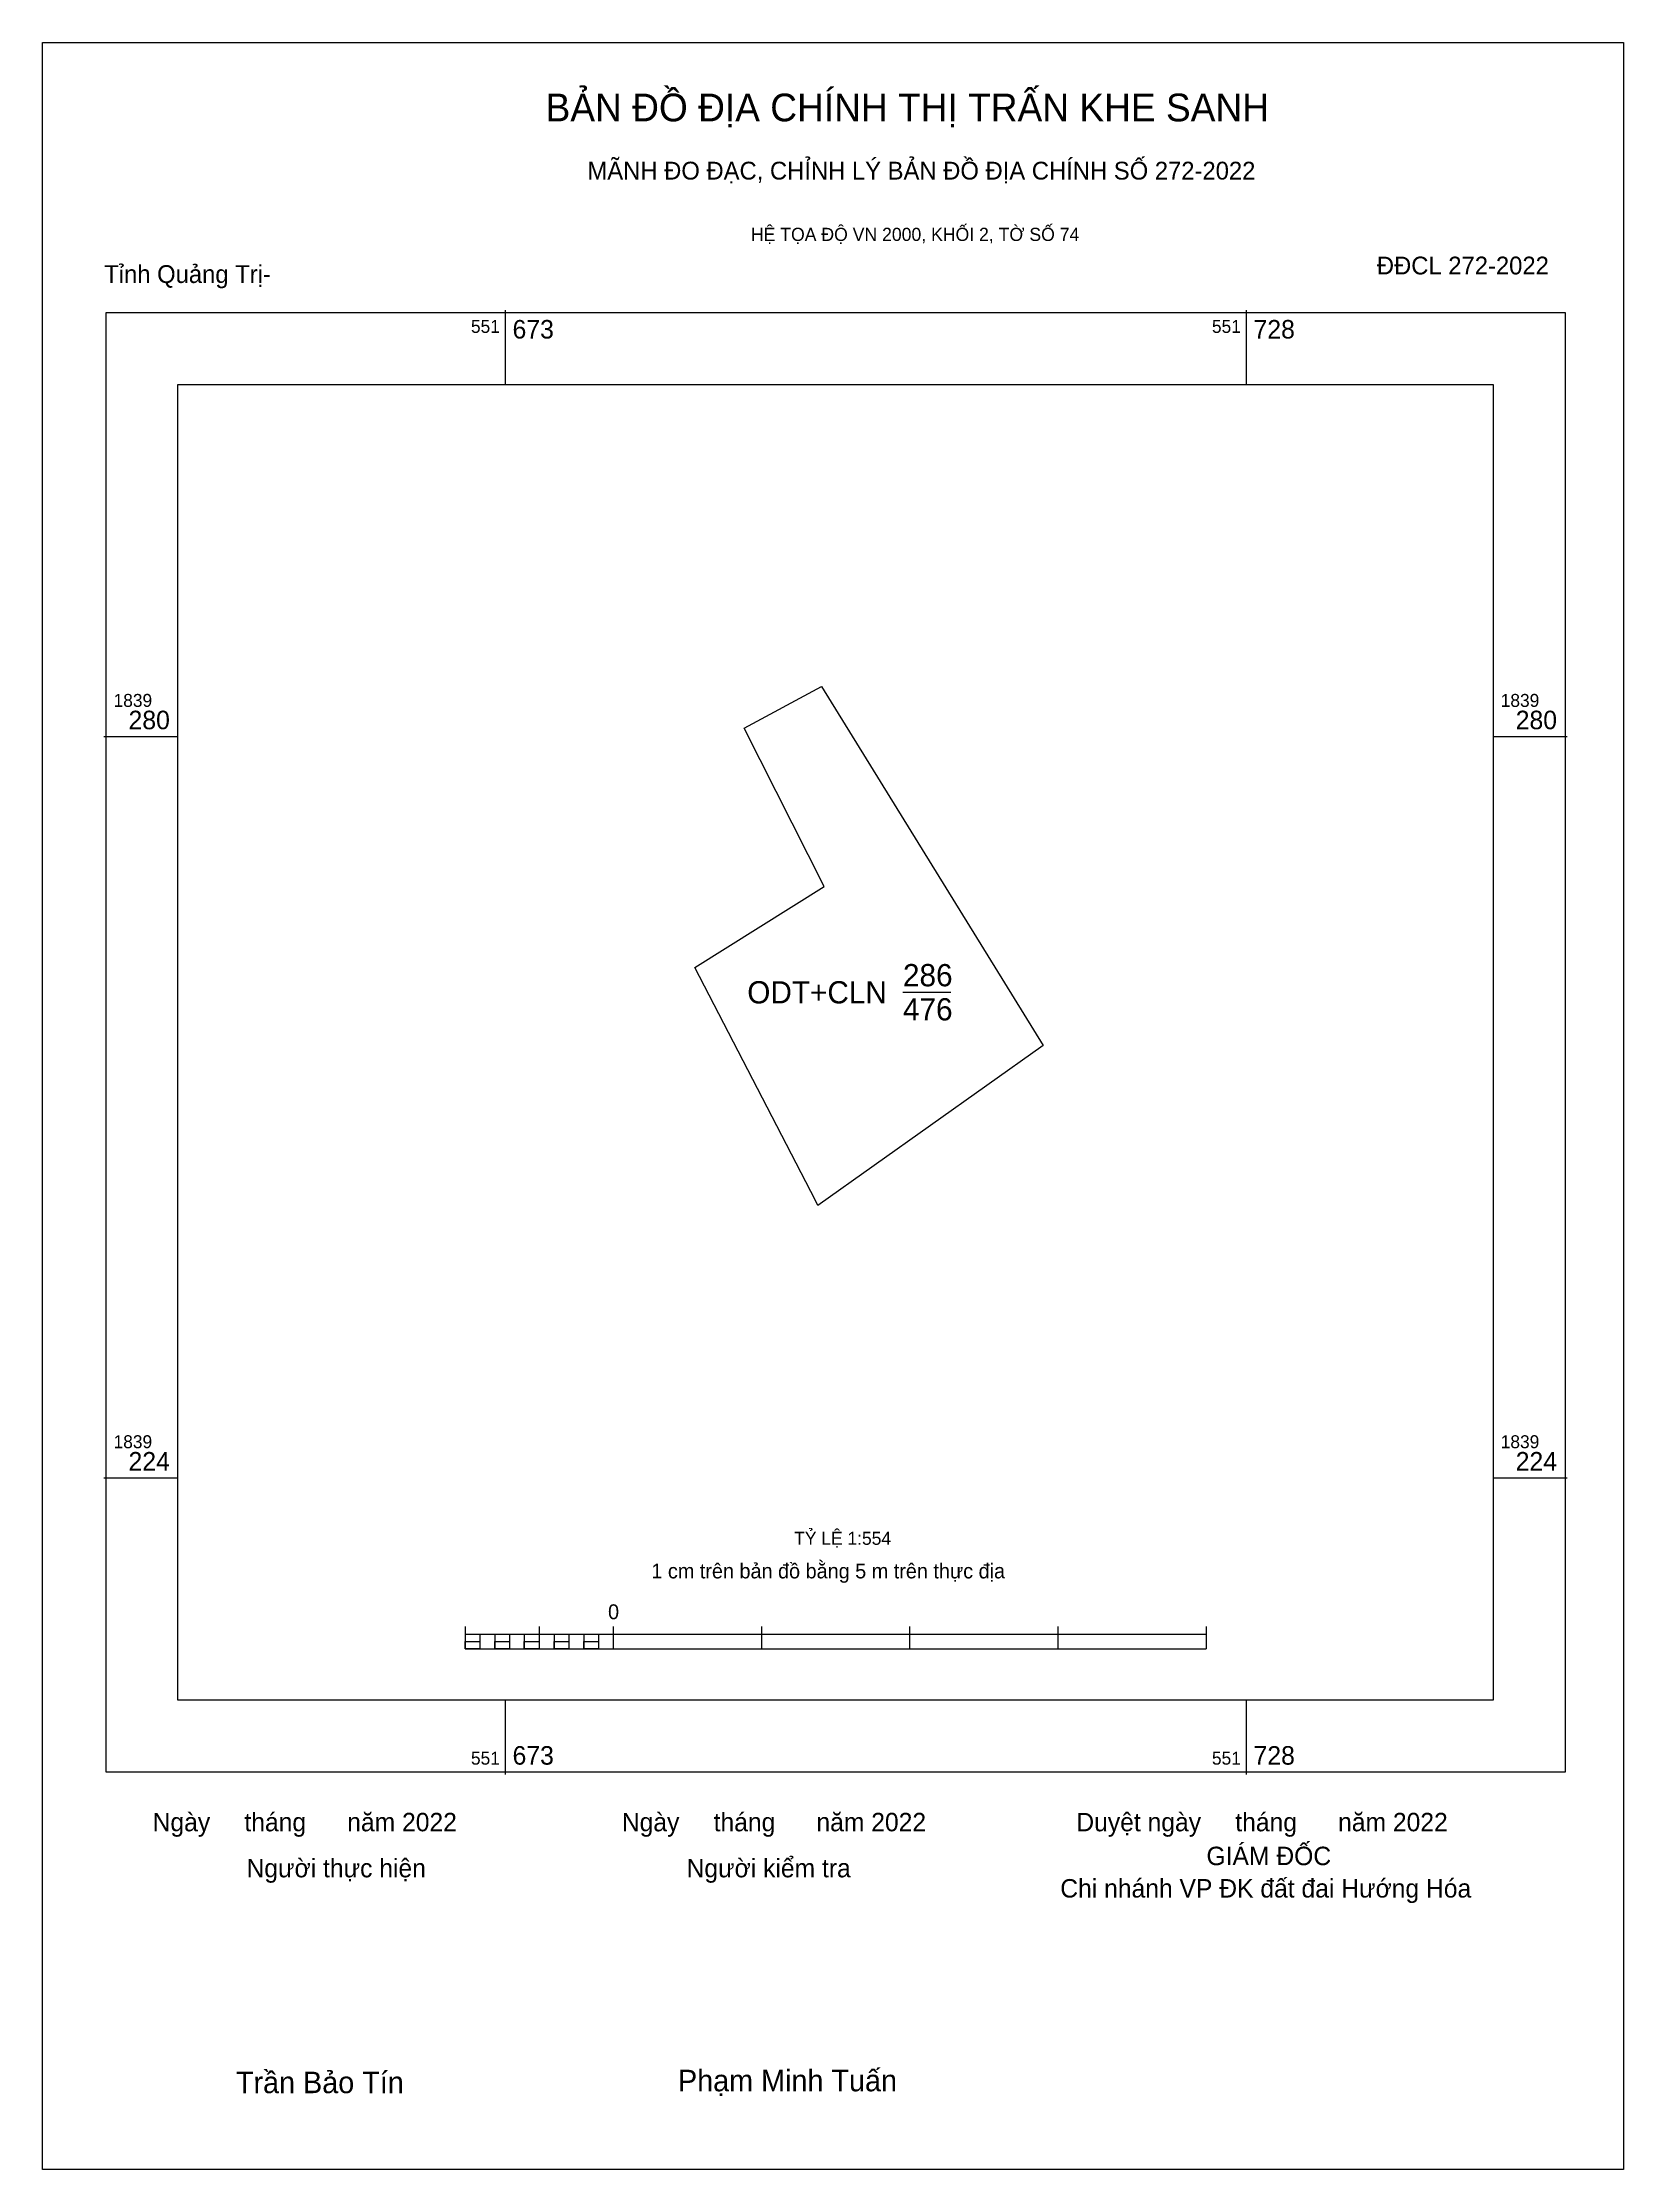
# Model space of a CAD drawing. Extents: x 551639 to 551757, y 1839173 to 1839332.
import ezdxf

# ---------------------------------------------------------------- set-up
doc = ezdxf.new("R2010")
doc.units = 0
for name, color, linetype in [('KICH THUOC', 7, 'Continuous'), ('Level 10', 7, 'Continuous'), ('Level 13', 7, 'Continuous'), ('Level 15', 7, 'Continuous'), ('Level 27', 7, 'Continuous'), ('Level 6', 7, 'Continuous'), ('Level 62', 7, 'Continuous'), ('Level 63', 7, 'Continuous'), ('Level 9', 7, 'Continuous')]:
    doc.layers.add(name, color=color, linetype=linetype)

msp = doc.modelspace()

# ---------------------------------------------------------------- linework, layer by layer
at = {"layer": 'KICH THUOC'}
for p, q in [((551673.2, 1839311.86), (551673.2, 1839306.32)), ((551728.6, 1839311.86), (551728.6, 1839306.32)), ((551643.19, 1839280), (551648.73, 1839280)), ((551747.07, 1839280), (551752.61, 1839280)), ((551643.19, 1839224.6), (551648.73, 1839224.6)), ((551747.07, 1839224.6), (551752.61, 1839224.6)), ((551670.2, 1839213.49), (551670.2, 1839211.82)), ((551670.2, 1839212.93), (551725.6, 1839212.93)), ((551671.31, 1839212.93), (551671.31, 1839211.82)), ((551672.42, 1839212.93), (551672.42, 1839211.82)), ((551673.53, 1839212.93), (551673.53, 1839211.82)), ((551674.63, 1839212.93), (551674.63, 1839211.82)), ((551675.74, 1839213.49), (551675.74, 1839211.82)), ((551675.74, 1839212.93), (551675.74, 1839211.82)), ((551676.85, 1839212.93), (551676.85, 1839211.82)), ((551677.96, 1839212.93), (551677.96, 1839211.82)), ((551679.07, 1839212.93), (551679.07, 1839211.82)), ((551680.17, 1839212.93), (551680.17, 1839211.82)), ((551681.28, 1839213.49), (551681.28, 1839211.82)), ((551681.28, 1839212.93), (551681.28, 1839211.82)), ((551692.36, 1839213.49), (551692.36, 1839211.82)), ((551703.44, 1839213.49), (551703.44, 1839211.82)), ((551714.52, 1839213.49), (551714.52, 1839211.82)), ((551725.6, 1839213.49), (551725.6, 1839211.82)), ((551670.2, 1839211.82), (551725.6, 1839211.82)), ((551673.2, 1839207.98), (551673.2, 1839202.44)), ((551728.6, 1839207.98), (551728.6, 1839202.44))]:
    msp.add_line(p, q, dxfattribs=at)
for points in [[(551670.2, 1839212.38), (551671.31, 1839212.38), (551671.31, 1839211.82), (551670.2, 1839211.82)], [(551670.2, 1839212.38), (551671.31, 1839212.38), (551671.31, 1839211.82), (551670.2, 1839211.82)], [(551672.42, 1839212.38), (551673.53, 1839212.38), (551673.53, 1839211.82), (551672.42, 1839211.82)], [(551674.63, 1839212.38), (551675.74, 1839212.38), (551675.74, 1839211.82), (551674.63, 1839211.82)], [(551676.85, 1839212.38), (551677.96, 1839212.38), (551677.96, 1839211.82), (551676.85, 1839211.82)], [(551679.07, 1839212.38), (551680.17, 1839212.38), (551680.17, 1839211.82), (551679.07, 1839211.82)]]:
    msp.add_lwpolyline(points, close=True, dxfattribs=at)
at = {"layer": 'Level 10'}
msp.add_line((551702.94, 1839260.89), (551706.53, 1839260.89), dxfattribs=at)
msp.add_lwpolyline([(551687.38, 1839262.74), (551697.04, 1839268.8), (551691.06, 1839280.63), (551696.84, 1839283.75), (551710.52, 1839261.59), (551713.41, 1839256.91), (551696.58, 1839244.97), (551696.4, 1839245.32)], close=True, dxfattribs=at)
at = {"layer": 'Level 15'}
msp.add_lwpolyline([(551638.61, 1839331.87), (551756.81, 1839331.87), (551756.81, 1839172.92), (551638.61, 1839172.92)], close=True, dxfattribs=at)
at = {"layer": 'Level 27'}
for p, q in [((551696.84, 1839283.75), (551696.84, 1839283.75)), ((551691.06, 1839280.63), (551691.06, 1839280.63)), ((551687.38, 1839262.74), (551687.38, 1839262.74)), ((551713.41, 1839256.91), (551713.41, 1839256.91)), ((551696.58, 1839244.97), (551696.58, 1839244.97))]:
    msp.add_line(p, q, dxfattribs=at)
at = {"layer": 'Level 62'}
msp.add_lwpolyline([(551648.73, 1839306.32), (551747.07, 1839306.32), (551747.07, 1839207.98), (551648.73, 1839207.98)], close=True, dxfattribs=at)
at = {"layer": 'Level 63'}
msp.add_lwpolyline([(551643.36, 1839311.69), (551752.44, 1839311.69), (551752.44, 1839202.62), (551643.36, 1839202.62)], close=True, dxfattribs=at)

# ---------------------------------------------------------------- texts
at = {"layer": 'KICH THUOC'}
for s, height, p in [('551', 0.97, (551670.64, 1839310.17)), ('673', 1.385, (551673.75, 1839309.75)), ('551', 0.97, (551726.04, 1839310.17)), ('728', 1.385, (551729.15, 1839309.75)), ('1839', 0.97, (551643.92, 1839282.22)), ('1839', 0.97, (551747.63, 1839282.22)), ('280', 1.385, (551645.04, 1839280.55)), ('280', 1.385, (551748.75, 1839280.55)), ('1839', 0.97, (551643.92, 1839226.82)), ('224', 1.385, (551645.04, 1839225.15)), ('1839', 0.97, (551747.63, 1839226.82)), ('224', 1.385, (551748.75, 1839225.15)), ('1 cm trên bản đồ bằng 5 m trên thực địa', 1.108, (551684.13, 1839217.09)), ('0', 1.11, (551680.89, 1839214.04)), ('551', 0.97, (551670.64, 1839203.17)), ('673', 1.385, (551673.75, 1839203.17)), ('551', 0.97, (551726.04, 1839203.17)), ('728', 1.385, (551729.15, 1839203.17))]:
    msp.add_text(s, height=height, dxfattribs=at).set_placement(p)
at = {"layer": 'Level 13'}
for s, p in [('286', (551702.94, 1839261.34)), ('ODT+CLN', (551691.3, 1839260.06)), ('476', (551702.94, 1839258.79))]:
    msp.add_text(s, height=1.662, dxfattribs=at).set_placement(p)
at = {"layer": 'Level 6'}
msp.add_text('TỶ LỆ 1:554', height=0.9739, dxfattribs=at).set_placement((551694.81, 1839219.6))
at = {"layer": 'Level 63'}
for s, height, p in [('BẢN ĐỒ ĐỊA CHÍNH THỊ TRẤN KHE SANH', 2.074, (551676.22, 1839325.98)), ('MÃNH ĐO ĐẠC, CHỈNH LÝ BẢN ĐỒ ĐỊA CHÍNH SỐ 272-2022', 1.3308, (551679.35, 1839321.63)), ('HỆ TỌA ĐỘ VN 2000, KHỐI 2, TỜ SỐ 74', 0.9851, (551691.57, 1839317.04)), ('D', 0.00555, (551696.58, 1839244.97)), ('D', 0.00555, (551696.58, 1839244.97)), ('D', 0.00555, (551696.58, 1839244.97)), ('D', 0.00555, (551696.58, 1839244.97)), ('D', 0.00555, (551696.58, 1839244.97)), ('D', 0.00555, (551696.58, 1839244.97)), ('D', 0.00555, (551696.58, 1839244.97)), ('D', 0.00555, (551696.58, 1839244.97)), ('D', 0.00555, (551696.58, 1839244.97)), ('D', 0.00555, (551696.58, 1839244.97)), ('D', 0.00555, (551696.58, 1839244.97)), ('D', 0.00555, (551696.58, 1839244.97)), ('D', 0.00555, (551696.58, 1839244.97)), ('D', 0.00555, (551696.58, 1839244.97)), ('D', 0.00555, (551696.58, 1839244.97)), ('D', 0.00555, (551696.58, 1839244.97)), ('D', 0.00555, (551696.58, 1839244.97)), ('D', 0.00555, (551696.58, 1839244.97)), ('Ngày     tháng      năm 2022', 1.3785, (551646.84, 1839198.19)), ('Ngày     tháng      năm 2022', 1.3785, (551681.92, 1839198.19)), ('Duyệt ngày     tháng      năm 2022', 1.3785, (551715.9, 1839198.19)), ('Người thực hiện', 1.3785, (551653.86, 1839194.75)), ('Người kiểm tra', 1.3785, (551686.76, 1839194.75)), ('GIÁM ĐỐC', 1.379, (551725.63, 1839195.66)), ('Chi nhánh VP ĐK đất đai Hướng Hóa', 1.3785, (551714.7, 1839193.24)), ('Trần Bảo Tín', 1.6079, (551653.07, 1839178.62)), ('Phạm Minh Tuấn', 1.6079, (551686.12, 1839178.76))]:
    msp.add_text(s, height=height, dxfattribs=at).set_placement(p)
at = {"layer": 'Level 9'}
for s, p in [('ĐĐCL 272-2022', (551738.37, 1839314.54)), ('Tỉnh Quảng Trị-', (551643.22, 1839313.9))]:
    msp.add_text(s, height=1.3308, dxfattribs=at).set_placement(p)

doc.saveas('drawing.dxf')
